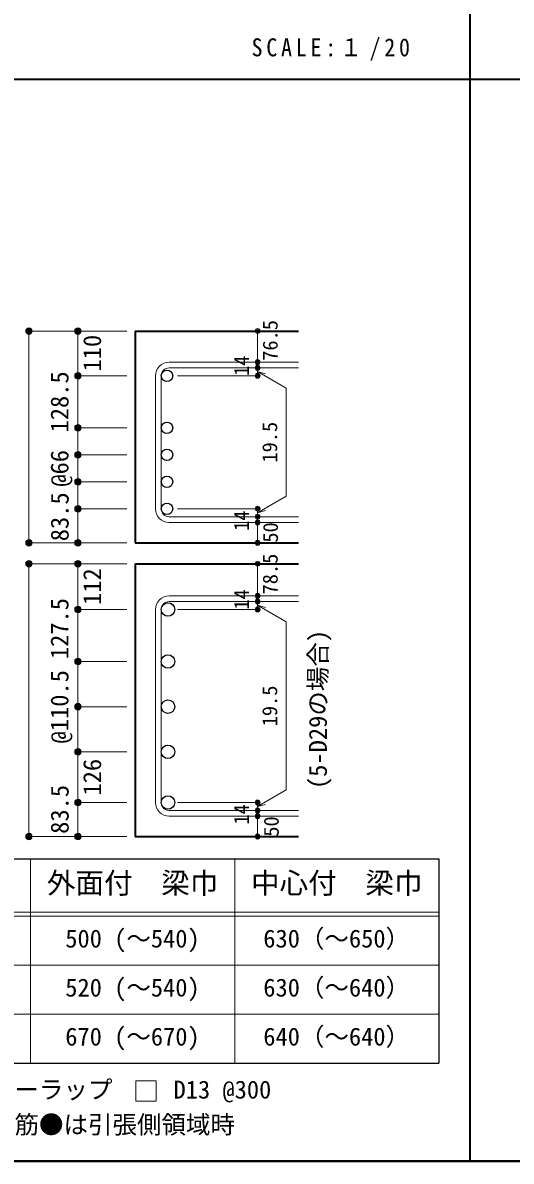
# Model space of a CAD drawing. Units: millimetres at full size, sheet at 1:20; some dimension numbers follow another scale. Extents: x -3982 to 3969, y -2797 to 2801.
# Drawn here: x -1844 to -648, y -2797 to -10 of the extents above; entities that cross this region are included whole.
import ezdxf
from ezdxf.enums import TextEntityAlignment as Align

# ---------------------------------------------------------------- set-up
doc = ezdxf.new("R2010")
doc.units = ezdxf.units.MM
doc.header["$LTSCALE"] = 20
doc.header["$PDMODE"] = 32
doc.header["$PDSIZE"] = 12
for name, color, linetype, lineweight in [('6-1_躯体線', 2, 'Continuous', 35), ('6-5_梁主筋', 7, 'Continuous', 18), ('6-6_S.T.P.', 7, 'Continuous', 18), ('6-7_文字', 7, 'Continuous', 18), ('6-D_寸法', 4, 'Continuous', 9), ('6-E_枠', 7, 'Continuous', 18), ('F-0_枠', 6, 'Continuous', 40)]:
    doc.layers.add(name, color=color, linetype=linetype, lineweight=lineweight)
doc.styles.add('ＭＳ ゴシック', font='')
doc.styles.get('ＭＳ ゴシック').set_extended_font_data('MS Gothic')

msp = doc.modelspace()

# ---------------------------------------------------------------- linework, layer by layer
at = {"layer": '6-1_躯体線'}
for p, q in [((-1569.2, -764.67), (-1169.2, -764.67)), ((-1569.2, -764.67), (-1569.2, -1283.17)), ((-1569.2, -1283.17), (-1169.2, -1283.17)), ((-1569.2, -1334.19), (-1169.2, -1334.19)), ((-1569.2, -1334.19), (-1569.2, -2002.19)), ((-1569.2, -2002.19), (-1169.2, -2002.19))]:
    msp.add_line(p, q, dxfattribs=at)
at = {"layer": '6-5_梁主筋', "color": 3, "lineweight": 25}
for centre, radius in [((-1491.2, -874.31), 14), ((-1491.2, -1001.67), 14), ((-1491.2, -1067.67), 14), ((-1491.2, -1133.67), 14), ((-1491.2, -1199.67), 14), ((-1488.7, -1446.33), 16.5), ((-1488.7, -1573.69), 16.5), ((-1488.7, -1684.19), 16.5), ((-1488.7, -1794.69), 16.5), ((-1488.7, -1918.69), 16.5)]:
    msp.add_circle(centre, radius, dxfattribs=at)
at = {"layer": '6-6_S.T.P.'}
for p, q in [((-1485.7, -840.81), (-1169.2, -840.81)), ((-1485.7, -854.81), (-1169.2, -854.81)), ((-1519.2, -874.31), (-1519.2, -1199.67)), ((-1505.2, -874.31), (-1505.2, -1199.67)), ((-1485.7, -1219.17), (-1169.2, -1219.17)), ((-1485.7, -1233.17), (-1169.2, -1233.17)), ((-1485.7, -1412.83), (-1169.2, -1412.83)), ((-1519.2, -1446.33), (-1519.2, -1918.69)), ((-1505.2, -1446.33), (-1505.2, -1918.69)), ((-1485.7, -1426.83), (-1169.2, -1426.83)), ((-1485.7, -1938.19), (-1169.2, -1938.19)), ((-1485.7, -1952.19), (-1169.2, -1952.19))]:
    msp.add_line(p, q, dxfattribs=at)
for centre, radius, start, end in [((-1485.7, -874.31), 33.5, 90, 180), ((-1485.7, -874.31), 19.5, 90, 180), ((-1485.7, -1199.67), 33.5, 180, 270), ((-1485.7, -1199.67), 19.5, 180, 270), ((-1485.7, -1446.33), 33.5, 90, 180), ((-1485.7, -1446.33), 19.5, 90, 180), ((-1485.7, -1918.69), 33.5, 180, 270), ((-1485.7, -1918.69), 19.5, 180, 270)]:
    msp.add_arc(centre, radius, start, end, dxfattribs=at)
at = {"layer": '6-7_文字'}
msp.add_lwpolyline([(-1567.36, -2649.97), (-1517.36, -2649.97), (-1517.36, -2599.97), (-1567.36, -2599.97)], close=True, dxfattribs=at)
at = {"layer": '6-D_寸法'}
for p, q in [((-1829.2, -764.67), (-1829.2, -1283.17)), ((-1709.2, -764.67), (-1709.2, -874.31)), ((-1269.2, -840.23), (-1269.2, -764.67)), ((-1269.2, -854.81), (-1269.2, -840.81)), ((-1709.2, -874.31), (-1589.2, -874.31)), ((-1709.2, -874.31), (-1709.2, -1001.67)), ((-1269.2, -874.31), (-1465.29, -874.31)), ((-1269.2, -863.98), (-1199.14, -904.43)), ((-1269.2, -863.98), (-1249.88, -869.16)), ((-1199.14, -904.43), (-1199.14, -1168.97)), ((-1709.2, -1001.67), (-1589.2, -1001.67)), ((-1709.2, -1001.67), (-1709.2, -1067.67)), ((-1709.2, -1067.67), (-1589.2, -1067.67)), ((-1709.2, -1067.67), (-1709.2, -1133.67)), ((-1709.2, -1067.67), (-1709.2, -1133.67)), ((-1709.2, -1133.67), (-1589.2, -1133.67)), ((-1709.2, -1133.67), (-1709.2, -1199.67)), ((-1269.2, -1209.42), (-1199.14, -1168.97)), ((-1709.2, -1199.67), (-1589.2, -1199.67)), ((-1709.2, -1283.17), (-1709.2, -1199.67)), ((-1269.2, -1199.67), (-1465.29, -1199.67)), ((-1269.2, -1219.17), (-1269.2, -1199.67)), ((-1269.2, -1209.42), (-1249.88, -1204.25)), ((-1269.2, -1233.17), (-1269.2, -1219.17)), ((-1269.2, -1283.17), (-1269.2, -1233.17)), ((-1829.2, -1283.17), (-1719.33, -1283.17)), ((-1829.2, -1283.17), (-1709.2, -1283.17)), ((-1709.2, -1283.17), (-1589.2, -1283.17)), ((-1829.2, -1334.19), (-1829.2, -2002.19)), ((-1709.2, -1334.19), (-1709.2, -1446.33)), ((-1269.2, -1412.26), (-1269.2, -1334.19)), ((-1269.2, -1426.83), (-1269.2, -1412.83)), ((-1709.2, -1446.33), (-1589.2, -1446.33)), ((-1709.2, -1446.33), (-1709.2, -1573.69)), ((-1269.2, -1446.33), (-1465.29, -1446.33)), ((-1269.2, -1436.01), (-1199.14, -1476.46)), ((-1269.2, -1436.01), (-1249.88, -1441.18)), ((-1199.14, -1476.46), (-1199.14, -1887.99)), ((-1709.2, -1573.69), (-1589.2, -1573.69)), ((-1709.2, -1684.19), (-1589.2, -1684.19)), ((-1709.2, -1794.69), (-1589.2, -1794.69)), ((-1269.2, -1928.44), (-1199.14, -1887.99)), ((-1709.2, -1918.69), (-1589.2, -1918.69)), ((-1709.2, -2002.19), (-1709.2, -1918.69)), ((-1269.2, -1918.69), (-1465.29, -1918.69)), ((-1269.2, -1938.19), (-1269.2, -1918.69)), ((-1269.2, -1928.44), (-1249.88, -1923.27)), ((-1269.2, -1952.19), (-1269.2, -1938.19)), ((-1269.2, -2002.19), (-1269.2, -1952.19)), ((-1829.2, -2002.19), (-1719.33, -2002.19)), ((-1829.2, -2002.19), (-1709.2, -2002.19)), ((-1709.2, -2002.19), (-1589.2, -2002.19))]:
    msp.add_line(p, q, dxfattribs=at)
for points in [[(-1829.2, -764.67), (-1709.2, -764.67), (-1589.2, -764.67)], [(-1269.2, -854.23), (-1269.2, -874.31), (-1269.2, -854.23)], [(-1829.2, -1334.19), (-1709.2, -1334.19), (-1589.2, -1334.19)], [(-1269.2, -1426.26), (-1269.2, -1446.33), (-1269.2, -1426.26)], [(-1709.2, -1573.69), (-1709.2, -1684.19), (-1709.2, -1794.69), (-1709.2, -1918.69)]]:
    msp.add_lwpolyline(points, dxfattribs=at)
for centre, radius in [((-1829.2, -764.67), 8), ((-1829.2, -764.67), 7.2), ((-1829.2, -764.67), 6.4), ((-1829.2, -764.67), 5.6), ((-1829.2, -764.67), 4.8), ((-1829.2, -764.67), 4), ((-1829.2, -764.67), 3.2), ((-1829.2, -764.67), 2.4), ((-1829.2, -764.67), 1.6), ((-1829.2, -764.67), 0.8), ((-1709.2, -764.67), 8), ((-1709.2, -764.67), 7.2), ((-1709.2, -764.67), 6.4), ((-1709.2, -764.67), 5.6), ((-1709.2, -764.67), 4.8), ((-1709.2, -764.67), 4), ((-1709.2, -764.67), 3.2), ((-1709.2, -764.67), 2.4), ((-1709.2, -764.67), 1.6), ((-1709.2, -764.67), 0.8), ((-1269.2, -764.67), 4), ((-1269.2, -764.67), 3.6), ((-1269.2, -764.67), 3.2), ((-1269.2, -764.67), 2.8), ((-1269.2, -764.67), 2.4), ((-1269.2, -764.67), 2), ((-1269.2, -764.67), 1.6), ((-1269.2, -764.67), 1.2), ((-1269.2, -764.67), 0.8), ((-1269.2, -764.67), 0.4), ((-1269.2, -840.81), 4), ((-1269.2, -854.81), 4), ((-1269.2, -840.81), 3.6), ((-1269.2, -854.81), 3.6), ((-1269.2, -840.81), 3.2), ((-1269.2, -854.81), 3.2), ((-1269.2, -840.81), 2.8), ((-1269.2, -854.81), 2.8), ((-1269.2, -840.81), 2.4), ((-1269.2, -854.81), 2.4), ((-1269.2, -840.81), 2), ((-1269.2, -854.81), 2), ((-1269.2, -840.81), 1.6), ((-1269.2, -854.81), 1.6), ((-1269.2, -840.81), 1.2), ((-1269.2, -854.81), 1.2), ((-1269.2, -840.81), 0.8), ((-1269.2, -854.81), 0.8), ((-1269.2, -840.81), 0.4), ((-1269.2, -854.81), 0.4), ((-1709.2, -874.31), 8), ((-1709.2, -874.31), 7.2), ((-1709.2, -874.31), 6.4), ((-1709.2, -874.31), 5.6), ((-1709.2, -874.31), 4.8), ((-1709.2, -874.31), 4), ((-1709.2, -874.31), 3.2), ((-1709.2, -874.31), 2.4), ((-1709.2, -874.31), 1.6), ((-1709.2, -874.31), 0.8), ((-1269.2, -874.31), 4), ((-1269.2, -874.31), 3.6), ((-1269.2, -874.31), 3.2), ((-1269.2, -874.31), 2.8), ((-1269.2, -874.31), 2.4), ((-1269.2, -874.31), 2), ((-1269.2, -874.31), 1.6), ((-1269.2, -874.31), 1.2), ((-1269.2, -874.31), 0.8), ((-1269.2, -874.31), 0.4), ((-1709.2, -1001.67), 8), ((-1709.2, -1001.67), 7.2), ((-1709.2, -1001.67), 6.4), ((-1709.2, -1001.67), 5.6), ((-1709.2, -1001.67), 4.8), ((-1709.2, -1001.67), 4), ((-1709.2, -1001.67), 3.2), ((-1709.2, -1001.67), 2.4), ((-1709.2, -1001.67), 1.6), ((-1709.2, -1001.67), 0.8), ((-1709.2, -1067.67), 8), ((-1709.2, -1067.67), 7.2), ((-1709.2, -1067.67), 6.4), ((-1709.2, -1067.67), 5.6), ((-1709.2, -1067.67), 4.8), ((-1709.2, -1067.67), 4), ((-1709.2, -1067.67), 3.2), ((-1709.2, -1067.67), 2.4), ((-1709.2, -1067.67), 1.6), ((-1709.2, -1067.67), 0.8), ((-1709.2, -1133.67), 8), ((-1709.2, -1133.67), 7.2), ((-1709.2, -1133.67), 6.4), ((-1709.2, -1133.67), 5.6), ((-1709.2, -1133.67), 4.8), ((-1709.2, -1133.67), 4), ((-1709.2, -1133.67), 3.2), ((-1709.2, -1133.67), 2.4), ((-1709.2, -1133.67), 1.6), ((-1709.2, -1133.67), 0.8), ((-1709.2, -1199.67), 8), ((-1709.2, -1199.67), 7.2), ((-1709.2, -1199.67), 6.4), ((-1709.2, -1199.67), 5.6), ((-1709.2, -1199.67), 4.8), ((-1709.2, -1199.67), 4), ((-1709.2, -1199.67), 3.2), ((-1709.2, -1199.67), 2.4), ((-1709.2, -1199.67), 1.6), ((-1269.2, -1199.67), 4), ((-1269.2, -1199.67), 3.6), ((-1269.2, -1199.67), 3.2), ((-1269.2, -1199.67), 2.8), ((-1269.2, -1199.67), 2.4), ((-1269.2, -1199.67), 2), ((-1269.2, -1199.67), 1.6), ((-1709.2, -1199.67), 0.8), ((-1269.2, -1219.17), 4), ((-1269.2, -1219.17), 3.6), ((-1269.2, -1219.17), 3.2), ((-1269.2, -1219.17), 2.8), ((-1269.2, -1219.17), 2.4), ((-1269.2, -1219.17), 2), ((-1269.2, -1219.17), 1.6), ((-1269.2, -1199.67), 1.2), ((-1269.2, -1219.17), 1.2), ((-1269.2, -1199.67), 0.8), ((-1269.2, -1219.17), 0.8), ((-1269.2, -1199.67), 0.4), ((-1269.2, -1219.17), 0.4), ((-1269.2, -1233.17), 4), ((-1269.2, -1233.17), 3.6), ((-1269.2, -1233.17), 3.2), ((-1269.2, -1233.17), 2.8), ((-1269.2, -1233.17), 2.4), ((-1269.2, -1233.17), 2), ((-1269.2, -1233.17), 1.6), ((-1269.2, -1233.17), 1.2), ((-1269.2, -1233.17), 0.8), ((-1269.2, -1233.17), 0.4), ((-1829.2, -1283.17), 8), ((-1829.2, -1283.17), 7.2), ((-1829.2, -1283.17), 6.4), ((-1829.2, -1283.17), 5.6), ((-1829.2, -1283.17), 4.8), ((-1829.2, -1283.17), 4), ((-1829.2, -1283.17), 3.2), ((-1829.2, -1283.17), 2.4), ((-1829.2, -1283.17), 1.6), ((-1709.2, -1283.17), 8), ((-1709.2, -1283.17), 7.2), ((-1709.2, -1283.17), 6.4), ((-1709.2, -1283.17), 5.6), ((-1709.2, -1283.17), 4.8), ((-1709.2, -1283.17), 4), ((-1709.2, -1283.17), 3.2), ((-1709.2, -1283.17), 2.4), ((-1709.2, -1283.17), 1.6), ((-1269.2, -1283.17), 4), ((-1269.2, -1283.17), 3.6), ((-1269.2, -1283.17), 3.2), ((-1269.2, -1283.17), 2.8), ((-1269.2, -1283.17), 2.4), ((-1269.2, -1283.17), 2), ((-1269.2, -1283.17), 1.6), ((-1829.2, -1283.17), 0.8), ((-1709.2, -1283.17), 0.8), ((-1269.2, -1283.17), 1.2), ((-1269.2, -1283.17), 0.8), ((-1269.2, -1283.17), 0.4), ((-1829.2, -1334.19), 8), ((-1829.2, -1334.19), 7.2), ((-1829.2, -1334.19), 6.4), ((-1829.2, -1334.19), 5.6), ((-1829.2, -1334.19), 4.8), ((-1829.2, -1334.19), 4), ((-1829.2, -1334.19), 3.2), ((-1829.2, -1334.19), 2.4), ((-1829.2, -1334.19), 1.6), ((-1829.2, -1334.19), 0.8), ((-1709.2, -1334.19), 8), ((-1709.2, -1334.19), 7.2), ((-1709.2, -1334.19), 6.4), ((-1709.2, -1334.19), 5.6), ((-1709.2, -1334.19), 4.8), ((-1709.2, -1334.19), 4), ((-1709.2, -1334.19), 3.2), ((-1709.2, -1334.19), 2.4), ((-1709.2, -1334.19), 1.6), ((-1709.2, -1334.19), 0.8), ((-1269.2, -1334.19), 4), ((-1269.2, -1334.19), 3.6), ((-1269.2, -1334.19), 3.2), ((-1269.2, -1334.19), 2.8), ((-1269.2, -1334.19), 2.4), ((-1269.2, -1334.19), 2), ((-1269.2, -1334.19), 1.6), ((-1269.2, -1334.19), 1.2), ((-1269.2, -1334.19), 0.8), ((-1269.2, -1334.19), 0.4), ((-1269.2, -1412.83), 4), ((-1269.2, -1412.83), 3.6), ((-1269.2, -1412.83), 3.2), ((-1269.2, -1412.83), 2.8), ((-1269.2, -1412.83), 2.4), ((-1269.2, -1412.83), 2), ((-1269.2, -1412.83), 1.6), ((-1269.2, -1412.83), 1.2), ((-1269.2, -1412.83), 0.8), ((-1269.2, -1412.83), 0.4), ((-1709.2, -1446.33), 8), ((-1709.2, -1446.33), 7.2), ((-1709.2, -1446.33), 6.4), ((-1709.2, -1446.33), 5.6), ((-1709.2, -1446.33), 4.8), ((-1709.2, -1446.33), 4), ((-1709.2, -1446.33), 3.2), ((-1709.2, -1446.33), 2.4), ((-1709.2, -1446.33), 1.6), ((-1709.2, -1446.33), 0.8), ((-1269.2, -1426.83), 4), ((-1269.2, -1446.33), 4), ((-1269.2, -1426.83), 3.6), ((-1269.2, -1446.33), 3.6), ((-1269.2, -1426.83), 3.2), ((-1269.2, -1446.33), 3.2), ((-1269.2, -1426.83), 2.8), ((-1269.2, -1446.33), 2.8), ((-1269.2, -1426.83), 2.4), ((-1269.2, -1446.33), 2.4), ((-1269.2, -1426.83), 2), ((-1269.2, -1446.33), 2), ((-1269.2, -1426.83), 1.6), ((-1269.2, -1446.33), 1.6), ((-1269.2, -1426.83), 1.2), ((-1269.2, -1446.33), 1.2), ((-1269.2, -1426.83), 0.8), ((-1269.2, -1446.33), 0.8), ((-1269.2, -1426.83), 0.4), ((-1269.2, -1446.33), 0.4), ((-1709.2, -1573.69), 8), ((-1709.2, -1573.69), 7.2), ((-1709.2, -1573.69), 6.4), ((-1709.2, -1573.69), 5.6), ((-1709.2, -1573.69), 4.8), ((-1709.2, -1573.69), 4), ((-1709.2, -1573.69), 3.2), ((-1709.2, -1573.69), 2.4), ((-1709.2, -1573.69), 1.6), ((-1709.2, -1573.69), 0.8), ((-1709.2, -1684.19), 8), ((-1709.2, -1684.19), 7.2), ((-1709.2, -1684.19), 6.4), ((-1709.2, -1684.19), 5.6), ((-1709.2, -1684.19), 4.8), ((-1709.2, -1684.19), 4), ((-1709.2, -1684.19), 3.2), ((-1709.2, -1684.19), 2.4), ((-1709.2, -1684.19), 1.6), ((-1709.2, -1684.19), 0.8), ((-1709.2, -1794.69), 8), ((-1709.2, -1794.69), 7.2), ((-1709.2, -1794.69), 6.4), ((-1709.2, -1794.69), 5.6), ((-1709.2, -1794.69), 4.8), ((-1709.2, -1794.69), 4), ((-1709.2, -1794.69), 3.2), ((-1709.2, -1794.69), 2.4), ((-1709.2, -1794.69), 1.6), ((-1709.2, -1794.69), 0.8), ((-1709.2, -1918.69), 8), ((-1709.2, -1918.69), 7.2), ((-1709.2, -1918.69), 6.4), ((-1709.2, -1918.69), 5.6), ((-1709.2, -1918.69), 4.8), ((-1709.2, -1918.69), 4), ((-1709.2, -1918.69), 3.2), ((-1709.2, -1918.69), 2.4), ((-1709.2, -1918.69), 1.6), ((-1709.2, -1918.69), 0.8), ((-1269.2, -1918.69), 4), ((-1269.2, -1918.69), 3.6), ((-1269.2, -1918.69), 3.2), ((-1269.2, -1918.69), 2.8), ((-1269.2, -1918.69), 2.4), ((-1269.2, -1918.69), 2), ((-1269.2, -1918.69), 1.6), ((-1269.2, -1918.69), 1.2), ((-1269.2, -1918.69), 0.8), ((-1269.2, -1918.69), 0.4), ((-1269.2, -1938.19), 4), ((-1269.2, -1952.19), 4), ((-1269.2, -1938.19), 3.6), ((-1269.2, -1952.19), 3.6), ((-1269.2, -1938.19), 3.2), ((-1269.2, -1952.19), 3.2), ((-1269.2, -1938.19), 2.8), ((-1269.2, -1952.19), 2.8), ((-1269.2, -1938.19), 2.4), ((-1269.2, -1952.19), 2.4), ((-1269.2, -1938.19), 2), ((-1269.2, -1952.19), 2), ((-1269.2, -1938.19), 1.6), ((-1269.2, -1952.19), 1.6), ((-1269.2, -1938.19), 1.2), ((-1269.2, -1938.19), 0.8), ((-1269.2, -1938.19), 0.4), ((-1269.2, -1952.19), 1.2), ((-1269.2, -1952.19), 0.8), ((-1269.2, -1952.19), 0.4), ((-1829.2, -2002.19), 8), ((-1829.2, -2002.19), 7.2), ((-1829.2, -2002.19), 6.4), ((-1829.2, -2002.19), 5.6), ((-1829.2, -2002.19), 4.8), ((-1829.2, -2002.19), 4), ((-1829.2, -2002.19), 3.2), ((-1829.2, -2002.19), 2.4), ((-1829.2, -2002.19), 1.6), ((-1829.2, -2002.19), 0.8), ((-1709.2, -2002.19), 8), ((-1709.2, -2002.19), 7.2), ((-1709.2, -2002.19), 6.4), ((-1709.2, -2002.19), 5.6), ((-1709.2, -2002.19), 4.8), ((-1709.2, -2002.19), 4), ((-1709.2, -2002.19), 3.2), ((-1709.2, -2002.19), 2.4), ((-1709.2, -2002.19), 1.6), ((-1709.2, -2002.19), 0.8), ((-1269.2, -2002.19), 4), ((-1269.2, -2002.19), 3.6), ((-1269.2, -2002.19), 3.2), ((-1269.2, -2002.19), 2.8), ((-1269.2, -2002.19), 2.4), ((-1269.2, -2002.19), 2), ((-1269.2, -2002.19), 1.6), ((-1269.2, -2002.19), 1.2), ((-1269.2, -2002.19), 0.8), ((-1269.2, -2002.19), 0.4)]:
    msp.add_circle(centre, radius, dxfattribs=at)
at = {"layer": '6-D_寸法', "color": 7}
for p in [(-1829.2, -764.67), (-1709.2, -764.67), (-1269.2, -764.67), (-1269.2, -840.81), (-1269.2, -854.81), (-1709.2, -874.31), (-1269.2, -874.31), (-1709.2, -1001.67), (-1709.2, -1067.67), (-1709.2, -1133.67), (-1709.2, -1199.67), (-1269.2, -1199.67), (-1269.2, -1219.17), (-1269.2, -1233.17), (-1829.2, -1283.17), (-1709.2, -1283.17), (-1269.2, -1283.17), (-1829.2, -1334.19), (-1709.2, -1334.19), (-1269.2, -1334.19), (-1269.2, -1412.83), (-1269.2, -1426.83), (-1709.2, -1446.33), (-1269.2, -1446.33), (-1709.2, -1573.69), (-1709.2, -1684.19), (-1709.2, -1794.69), (-1709.2, -1918.69), (-1709.2, -1918.69), (-1269.2, -1918.69), (-1269.2, -1938.19), (-1269.2, -1952.19), (-1829.2, -2002.19), (-1709.2, -2002.19), (-1269.2, -2002.19)]:
    msp.add_point(p, dxfattribs=at)
at = {"layer": '6-E_枠', "color": 3, "lineweight": 25}
for p, q in [((-2267.02, -2056.95), (-825.33, -2056.95)), ((-825.33, -2056.95), (-825.33, -2556.95)), ((-2267.02, -2556.95), (-825.33, -2556.95))]:
    msp.add_line(p, q, dxfattribs=at)
at = {"layer": '6-E_枠'}
for p, q in [((-1825.33, -2056.95), (-1825.33, -2556.95)), ((-1325.33, -2056.95), (-1325.33, -2556.95)), ((-2267.02, -2186.95), (-825.33, -2186.95)), ((-2267.02, -2196.95), (-825.33, -2196.95)), ((-2267.02, -2316.95), (-825.33, -2316.95)), ((-2267.02, -2436.95), (-825.33, -2436.95))]:
    msp.add_line(p, q, dxfattribs=at)
at = {"layer": 'F-0_枠', "color": 2, "lineweight": 35}
for p, q in [((-749.76, 2800.77), (-749.76, -2796.83)), ((-3981.92, -148.03), (2482.4, -148.03))]:
    msp.add_line(p, q, dxfattribs=at)
at = {"layer": 'F-0_枠'}
msp.add_line((3969.4, -2796.83), (-3981.92, -2796.83), dxfattribs=at)

# ---------------------------------------------------------------- texts
at = {"layer": '6-5_梁主筋', "style": 'ＭＳ ゴシック'}
msp.add_text('(5-D29の場合)', height=43.99, rotation=90, dxfattribs=at).set_placement((-1086.41, -1885.8), align=Align.BOTTOM_LEFT)
at = {"layer": '6-7_文字', "color": 2, "style": 'ＭＳ ゴシック'}
for s, p in [('外面付\u3000梁巾', (-1785.33, -2156.95)), ('中心付\u3000梁巾', (-1285.33, -2156.95))]:
    msp.add_text(s, height=51.32, dxfattribs=at).set_placement(p, align=Align.BOTTOM_LEFT)
at = {"layer": '6-7_文字', "style": 'ＭＳ ゴシック'}
for s, p in [('500 (～540)', (-1740.33, -2286.95)), ('630（～650）', (-1255.33, -2286.95)), ('520 (～540)', (-1740.33, -2406.95)), ('630（～640）', (-1255.33, -2406.95)), ('670 (～670)', (-1740.33, -2526.95)), ('640（～640）', (-1255.33, -2526.95)), ('※ 基礎梁スターラップ     D13 @300', (-2254.64, -2656.67)), ('※ 柱型立上り筋●は引張側領域時', (-2254.64, -2742.34))]:
    msp.add_text(s, height=43.99, dxfattribs=at).set_placement(p, align=Align.BOTTOM_LEFT)
at = {"layer": '6-7_文字', "color": 2, "insert": (-1283.99, -103.03), "char_height": 43.99, "attachment_point": 7, "style": 'ＭＳ ゴシック'}
msp.add_mtext('\\T1.34;\\W0.9;SCALE:１/20', dxfattribs=at)
at = {"layer": '6-D_寸法', "style": 'ＭＳ ゴシック'}
for s, height, p in [('76.5', 36.66, (-1209.2, -837.56)), ('110', 43.99, (-1639.2, -863.74)), ('14', 36.66, (-1279.2, -874.7)), ('128.5', 43.99, (-1719.2, -1012.99)), ('19.5', 36.66, (-1210.22, -1086.7)), ('@66', 43.99, (-1719.2, -1145.67)), ('83.5', 43.99, (-1718.89, -1279.23)), ('14', 36.66, (-1279.59, -1253.86)), ('50', 36.66, (-1208.38, -1282.7)), ('78.5', 36.66, (-1209.08, -1409.45)), ('112', 43.99, (-1639.2, -1435.26)), ('14', 36.66, (-1279.2, -1446.72)), ('127.5', 43.99, (-1719.2, -1567.93)), ('@110.5', 43.99, (-1719.2, -1774.19)), ('19.5', 36.66, (-1210.22, -1732.22)), ('126', 43.99, (-1639.2, -1901.69)), ('83.5', 43.99, (-1718.89, -1995.44)), ('14', 36.66, (-1279.59, -1972.88)), ('50', 36.66, (-1206.45, -2002.43))]:
    msp.add_text(s, height=height, rotation=90, dxfattribs=at).set_placement(p, align=Align.BOTTOM_LEFT)

doc.saveas('drawing.dxf')
